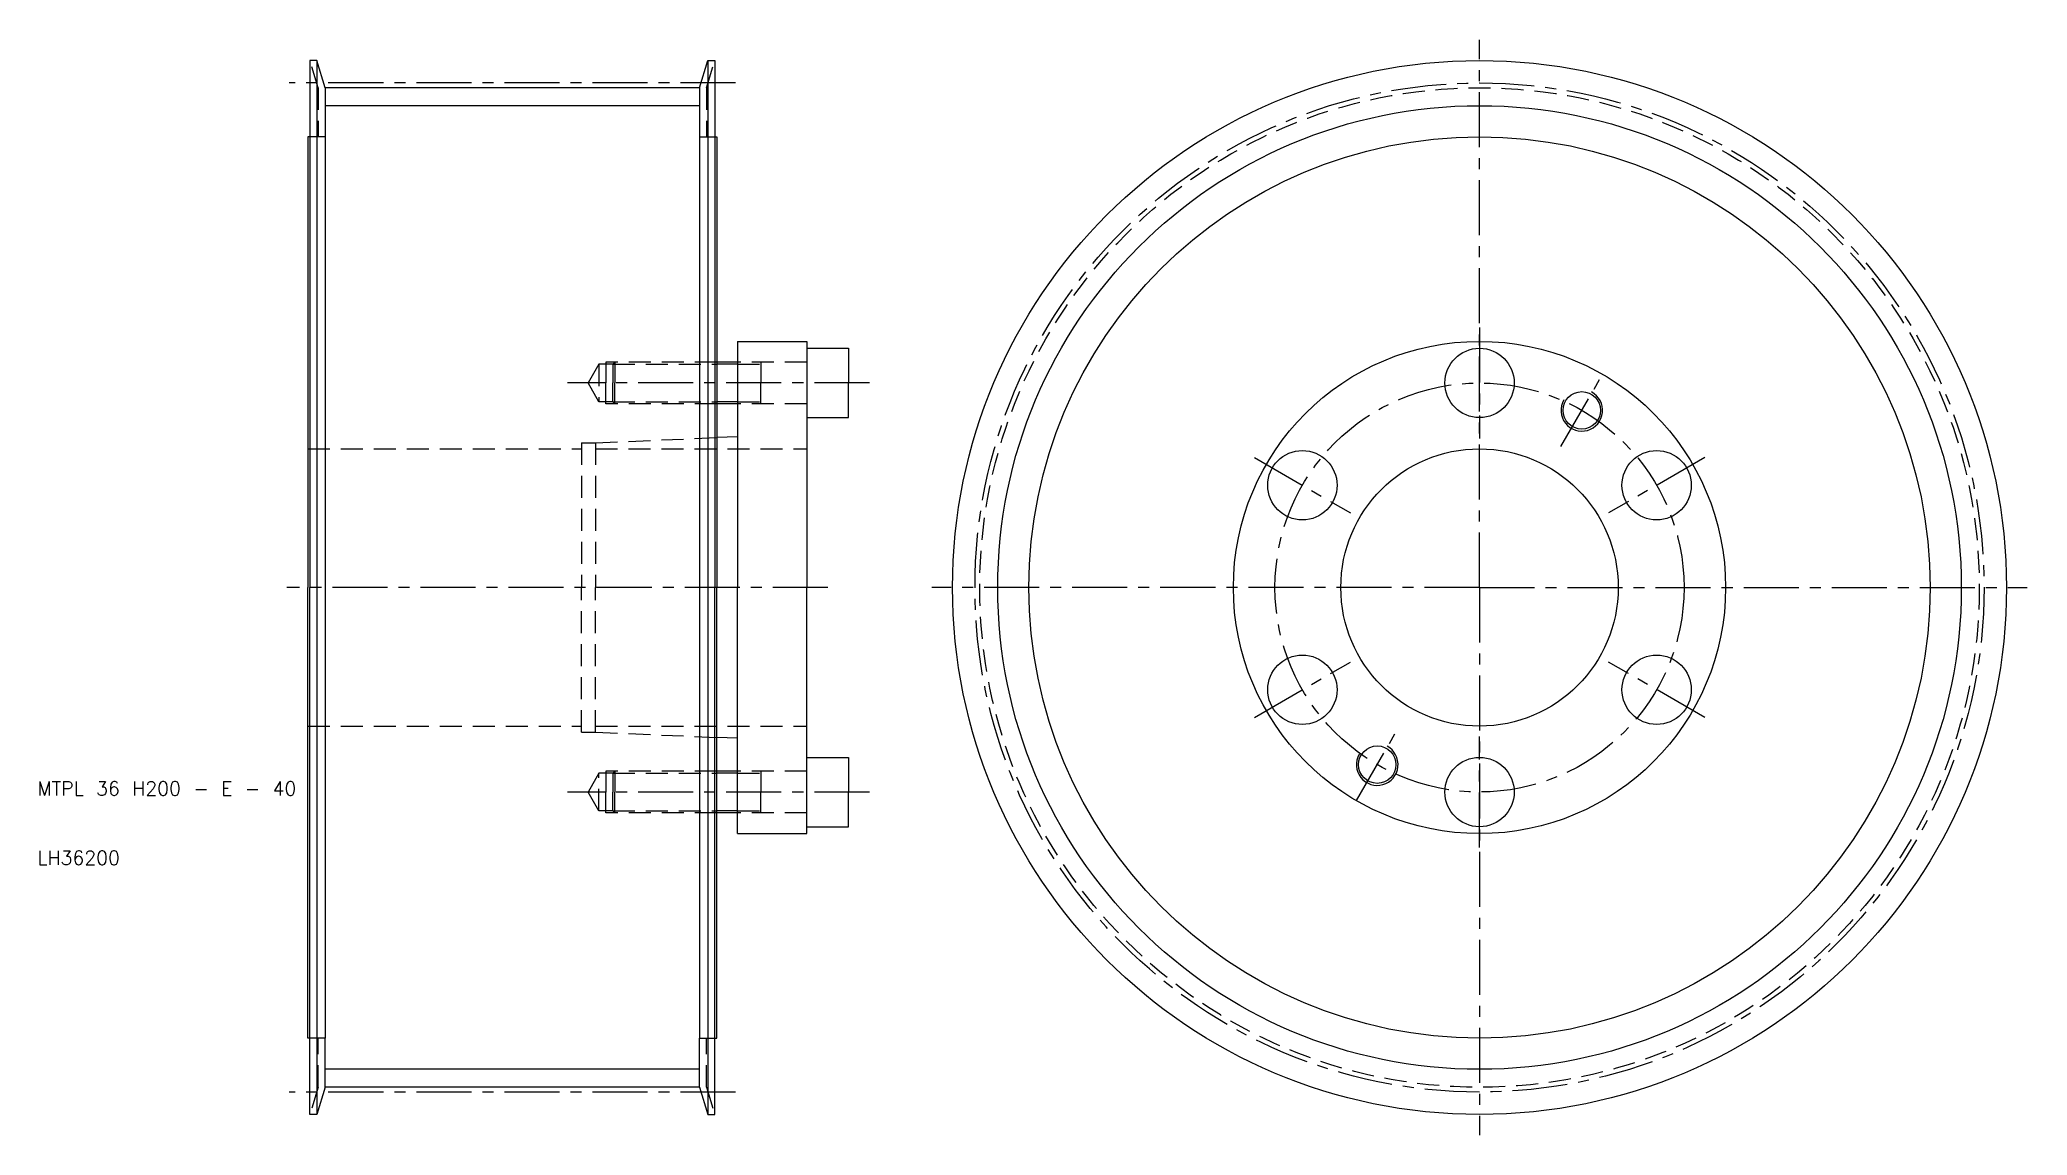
# Model space of a CAD drawing. Extents: x 10 to 297, y -29 to 129.
import ezdxf

# ---------------------------------------------------------------- set-up
doc = ezdxf.new("R2010")
doc.units = 0
doc.header["$LTSCALE"] = 0.25
doc.linetypes.add('CENTER', pattern=[50.8, 31.75, -6.35, 6.35, -6.35])
doc.linetypes.add('DASHED', pattern=[19.05, 12.7, -6.35])
doc.layers.get('0').update_dxf_attribs({"linetype": 'CONTINUOUS'})
doc.layers.add('CENTER', color=1, linetype='CENTER')
doc.styles.get("Standard").update_dxf_attribs({"font": 'txt.shx'})

msp = doc.modelspace()

# ---------------------------------------------------------------- linework, layer by layer
for p, q in [((49.3, 126), (49.3, 115)), ((50.3, 126), (49.3, 126)), ((50.3, 126), (50.3, -26)), ((51.5, 122.08), (50.3, 126)), ((105.5, 122.08), (106.7, 126)), ((106.7, 126), (106.7, -26)), ((106.7, 126), (107.7, 126)), ((107.7, 126), (107.7, 115)), ((105.5, 122.08), (51.5, 122.08)), ((51.5, 122.08), (51.5, 115)), ((105.5, 122.08), (105.5, 115)), ((49, 115), (49, 50)), ((49.3, 115), (49, 115)), ((49.3, 115), (49.3, 50)), ((51.5, 115), (51.5, -15)), ((105.5, 115), (105.5, -15)), ((107.7, 115), (107.7, 50)), ((107.7, 115), (108, 115)), ((108, 115), (108, 82.5)), ((111, 85.5), (111, 82.5)), ((111, 85.5), (121, 85.5)), ((121, 85.5), (121, 84.5)), ((121, 84.5), (121, 74.5)), ((121, 84.5), (127, 84.5)), ((127, 84.5), (127, 79.5)), ((108, 82.5), (108, 76.5)), ((111, 82.5), (108, 82.5)), ((111, 82.5), (111, 76.5)), ((127, 74.5), (127, 79.5)), ((108, 76.5), (108, 71.621951)), ((111, 76.5), (108, 76.5)), ((111, 76.5), (111, 71.75)), ((111, 71.75), (108, 71.621951)), ((111, 71.75), (111, 50)), ((121, 74.5), (121, 50)), ((121, 74.5), (127, 74.5)), ((108, 71.621951), (108, 50)), ((49, -15), (49, 50)), ((49.3, -15), (49.3, 50)), ((107.7, -15), (107.7, 50)), ((108, 28.378049), (108, 50)), ((111, 28.25), (111, 50)), ((121, 25.5), (121, 50)), ((108, 23.5), (108, 28.378049)), ((111, 28.25), (108, 28.378049)), ((111, 23.5), (111, 28.25)), ((108, 17.5), (108, 23.5)), ((111, 23.5), (108, 23.5)), ((111, 17.5), (111, 23.5)), ((121, 15.5), (121, 25.5)), ((121, 25.5), (127, 25.5)), ((127, 25.5), (127, 20.5)), ((127, 15.5), (127, 20.5)), ((108, -15), (108, 17.5)), ((111, 17.5), (108, 17.5)), ((111, 14.5), (111, 17.5)), ((111, 14.5), (121, 14.5)), ((121, 15.5), (127, 15.5)), ((121, 14.5), (121, 15.5)), ((49.3, -15), (49, -15)), ((49.3, -26), (49.3, -15)), ((51.5, -22.08), (51.5, -15)), ((105.5, -22.08), (105.5, -15)), ((107.7, -26), (107.7, -15)), ((107.7, -15), (108, -15)), ((51.5, -22.08), (50.3, -26)), ((105.5, -22.08), (51.5, -22.08)), ((105.5, -22.08), (106.7, -26)), ((50.3, -26), (49.3, -26)), ((106.7, -26), (107.7, -26))]:
    msp.add_line(p, q)
at = {"color": 3, "linetype": 'DASHED'}
for p, q in [((50.5, 122.08), (49.3, 126)), ((106.5, 122.08), (107.7, 126)), ((50.5, 122.08), (50.5, 115)), ((106.5, 122.08), (106.5, 115)), ((51.5, 115), (49.3, 115)), ((105.5, 115), (107.7, 115)), ((91, 82.2), (89.441154, 79.5)), ((93, 82.2), (91, 82.2)), ((91, 82.2), (91, 76.8)), ((93.3, 82.5), (92, 82.5)), ((92, 82.5), (92, 79.5)), ((93.3, 82.5), (93, 82.2)), ((93, 82.2), (108, 82.2)), ((93, 82.2), (93, 79.5)), ((108, 82.5), (93.3, 82.5)), ((93.3, 82.5), (93.3, 79.5)), ((121, 82.5), (111, 82.5)), ((111, 82.2), (114.333333, 82.2)), ((114.333333, 82.5), (114.333333, 79.5)), ((91, 76.8), (89.441154, 79.5)), ((92, 76.5), (92, 79.5)), ((93, 76.8), (93, 79.5)), ((93.3, 76.5), (93.3, 79.5)), ((114.333333, 76.5), (114.333333, 79.5)), ((93, 76.8), (91, 76.8)), ((93.3, 76.5), (92, 76.5)), ((93, 76.8), (108, 76.8)), ((93.3, 76.5), (93, 76.8)), ((108, 76.5), (93.3, 76.5)), ((111, 76.8), (114.333333, 76.8)), ((121, 76.5), (111, 76.5)), ((49, 70), (88.5, 70)), ((88.5, 70.875), (88.5, 50)), ((88.5, 70.875), (90.5, 70.875)), ((90.5, 70.875), (108, 71.621951)), ((90.5, 70.875), (90.5, 50)), ((90.5, 70), (121, 70)), ((88.5, 29.125), (88.5, 50)), ((90.5, 29.125), (90.5, 50)), ((49, 30), (88.5, 30)), ((88.5, 29.125), (90.5, 29.125)), ((90.5, 30), (121, 30)), ((90.5, 29.125), (108, 28.378049)), ((91, 23.2), (89.441154, 20.5)), ((91, 17.8), (91, 23.2)), ((93, 23.2), (91, 23.2)), ((93.3, 23.5), (92, 23.5)), ((92, 23.5), (92, 20.5)), ((93.3, 23.5), (93, 23.2)), ((93, 23.2), (108, 23.2)), ((93, 23.2), (93, 20.5)), ((108, 23.5), (93.3, 23.5)), ((93.3, 23.5), (93.3, 20.5)), ((121, 23.5), (111, 23.5)), ((111, 23.2), (114.333333, 23.2)), ((114.333333, 23.5), (114.333333, 20.5)), ((91, 17.8), (89.441154, 20.5)), ((92, 17.5), (92, 20.5)), ((93, 17.8), (93, 20.5)), ((93.3, 17.5), (93.3, 20.5)), ((114.333333, 17.5), (114.333333, 20.5)), ((93, 17.8), (91, 17.8)), ((93.3, 17.5), (92, 17.5)), ((93, 17.8), (108, 17.8)), ((93.3, 17.5), (93, 17.8)), ((108, 17.5), (93.3, 17.5)), ((111, 17.8), (114.333333, 17.8)), ((121, 17.5), (111, 17.5)), ((51.5, -15), (49.3, -15)), ((50.5, -22.08), (50.5, -15)), ((105.5, -15), (107.7, -15)), ((106.5, -22.08), (106.5, -15)), ((50.5, -22.08), (49.3, -26)), ((106.5, -22.08), (107.7, -26))]:
    msp.add_line(p, q, dxfattribs=at)
at = {"color": 3}
for p, q in [((105.5, 119.49), (51.5, 119.49)), ((111, 82.2), (108, 82.2)), ((111, 76.8), (108, 76.8)), ((111, 23.2), (108, 23.2)), ((111, 17.8), (108, 17.8)), ((105.5, -19.49), (51.5, -19.49))]:
    msp.add_line(p, q, dxfattribs=at)
for centre, radius in [((218, 50), 76), ((218, 50), 65), ((218, 50), 35.5), ((218, 50), 35.5), ((218, 79.5), 5), ((232.75, 75.547749), 2.7), ((192.452251, 64.75), 5), ((218, 50), 20), ((243.547749, 64.75), 5), ((192.452251, 35.25), 5), ((243.547749, 35.25), 5), ((203.25, 24.452251), 2.7), ((218, 20.5), 5)]:
    msp.add_circle(centre, radius)
at = {"color": 3, "linetype": 'DASHED'}
msp.add_circle((218, 50), 72.08, dxfattribs=at)
at = {"color": 3}
msp.add_circle((218, 50), 69.49, dxfattribs=at)
for centre in [(232.75, 75.547749), (203.25, 24.452251)]:
    msp.add_arc(centre, 3, 150, 62, dxfattribs=at)
at = {"layer": 'CENTER', "color": 1, "linetype": 'CENTER'}
for p, q in [((218, 50), (218, 129)), ((110.7, 122.765), (46.3, 122.765)), ((218, 87.5), (218, 71.5)), ((229.75, 70.351597), (235.75, 80.743902)), ((130, 79.5), (86.441154, 79.5)), ((185.524047, 68.75), (199.380454, 60.75)), ((250.475953, 68.75), (236.619546, 60.75)), ((124, 50), (46, 50)), ((218, 50), (139, 50)), ((218, 50), (218, -29)), ((218, 50), (297, 50)), ((185.524047, 31.25), (199.380454, 39.25)), ((250.475953, 31.25), (236.619546, 39.25)), ((200.25, 19.256098), (206.25, 29.648403)), ((218, 12.5), (218, 28.5)), ((130, 20.5), (86.441154, 20.5)), ((110.7, -22.765), (46.3, -22.765))]:
    msp.add_line(p, q, dxfattribs=at)
for radius in [72.765, 29.5]:
    msp.add_circle((218, 50), radius, dxfattribs=at)

# ---------------------------------------------------------------- texts
for s, p in [('MTPL 36 H200 - E - 40', (10, 20)), ('LH36200', (10, 10))]:
    msp.add_text(s, height=2).set_placement(p)

doc.saveas('drawing.dxf')
